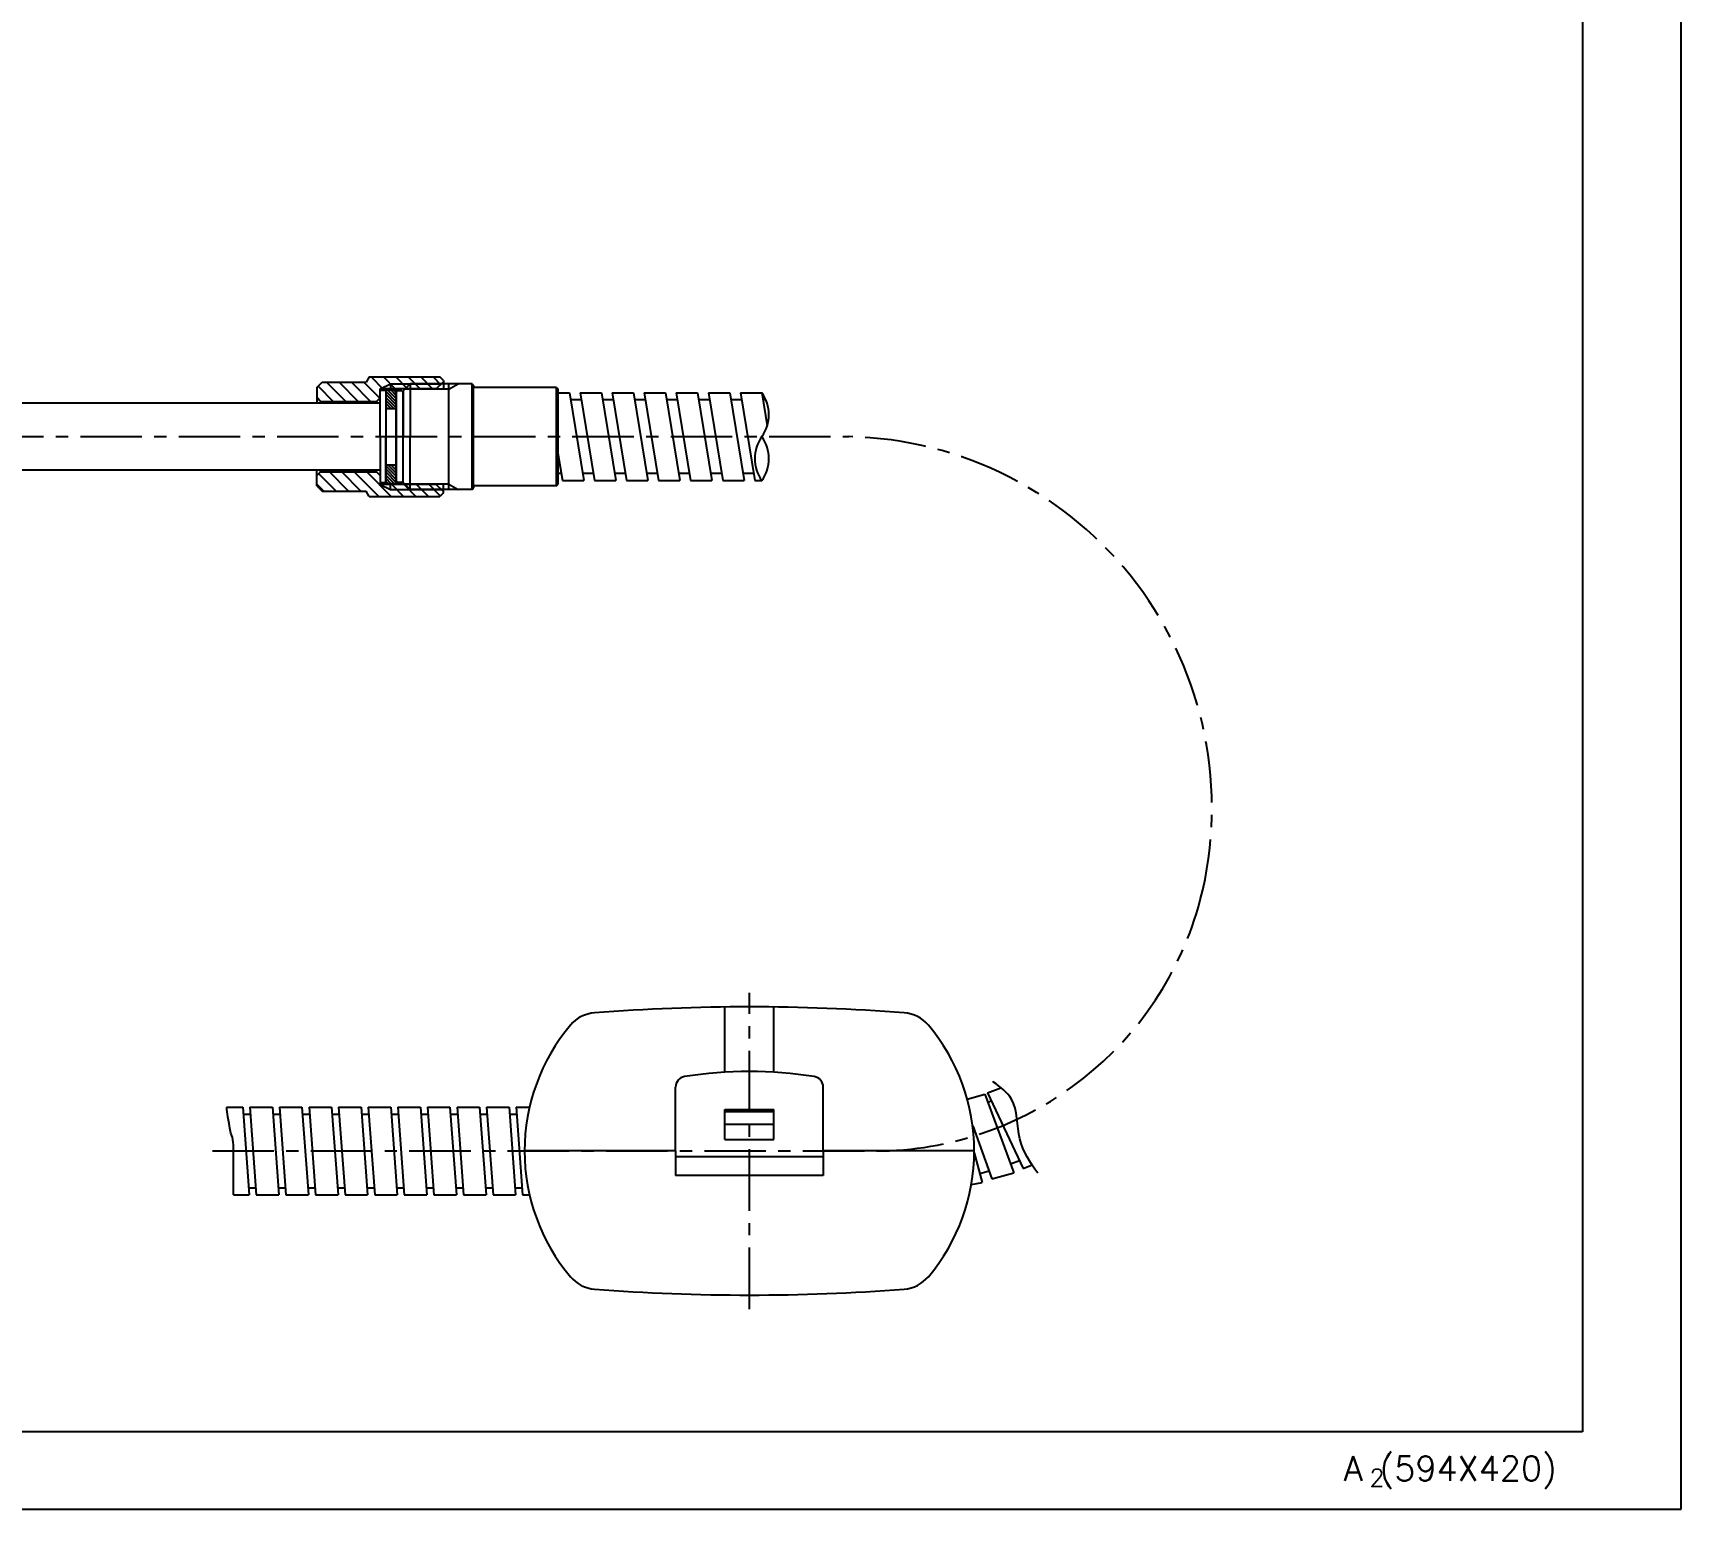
# Model space of a CAD drawing. Extents: x -6385 to -5791, y -5028 to -4608.
# Drawn here: x -6025.7 to -5791.2, y -5028.2 to -4818.2 of the extents above; entities that cross this region are included whole.
import ezdxf

# ---------------------------------------------------------------- set-up
doc = ezdxf.new("R2010")
doc.units = 0
doc.header["$LTSCALE"] = 7
doc.linetypes.add('CENTER', pattern=[2, 1.25, -0.25, 0.25, -0.25])
doc.layers.get('0').update_dxf_attribs({"color": 2, "linetype": 'CONTINUOUS'})
for name, color, linetype in [('CL', 1, 'CENTER'), ('D', 2, 'CONTINUOUS'), ('DWG', 7, 'CONTINUOUS'), ('HT', 3, 'CONTINUOUS')]:
    doc.layers.add(name, color=color, linetype=linetype)
doc.styles.add('GHS', font='ROMANS.shx', dxfattribs={"bigfont": 'GHS.shx'})
pattern_1 = [(135, (-257.0294, -15730.1036), (-0.88388348, -0.88388348), [])]

msp = doc.modelspace()

# ---------------------------------------------------------------- hatches: boundary and pattern name
at = {"layer": 'D'}
h = msp.add_hatch(dxfattribs=at)
h.set_pattern_fill('ANSI31', color=256, scale=2.5, angle=90, style=0)
h.set_pattern_definition([(135, (-5240.36386, -5125.20492), (-0.22097087, -0.22097087), [])])
h.paths.add_polyline_path([(-5973.98771, -4868.96923), (-5975.48771, -4868.96923), (-5975.48771, -4871.61923), (-5973.98771, -4871.61923)])
h.paths.add_polyline_path([(-5975.48771, -4882.26923), (-5973.98771, -4882.26923), (-5973.98771, -4879.61923), (-5975.48771, -4879.61923)])
at = {"layer": 'HT'}
h = msp.add_hatch(dxfattribs=at)
h.set_pattern_fill('ANSI31', color=256, scale=10, angle=90, style=0)
h.set_pattern_definition(pattern_1)
h.paths.add_polyline_path([(-5976.78771, -4870.59423), (-5976.28771, -4870.09423), (-5976.28771, -4868.79468), (-5974.78771, -4868.11923), (-5967.61225, -4868.11923), (-5967.28771, -4867.79468), (-5967.28771, -4867.61923), (-5967.78771, -4867.11923), (-5977.85469, -4867.11923), (-5978.28771, -4867.86923), (-5984.53771, -4867.86923), (-5985.28771, -4868.61923), (-5985.28771, -4870.09423), (-5984.78771, -4870.59423)])
h.paths.add_polyline_path([(-5974.78771, -4868.79468), (-5974.78771, -4868.11923), (-5976.28771, -4868.79468)], flags=17)
h.paths.add_polyline_path([(-5968.28771, -4868.79468), (-5967.61225, -4868.11923), (-5974.78771, -4868.11923), (-5974.78771, -4868.79468)], flags=17)
h = msp.add_hatch(dxfattribs=at)
h.set_pattern_fill('ANSI31', color=256, scale=10, angle=90, style=0)
h.set_pattern_definition(pattern_1)
h.paths.add_polyline_path([(-5976.78771, -4880.64423), (-5976.28771, -4881.14423), (-5976.28771, -4882.44378), (-5974.78771, -4883.11923), (-5967.61225, -4883.11923), (-5967.28771, -4883.44378), (-5967.28771, -4883.61923), (-5967.78771, -4884.11923), (-5977.85469, -4884.11923), (-5978.28771, -4883.36923), (-5984.53771, -4883.36923), (-5985.28771, -4882.61923), (-5985.28771, -4881.14423), (-5984.78771, -4880.64423)])
h.paths.add_polyline_path([(-5974.78771, -4882.44378), (-5974.78771, -4883.11923), (-5976.28771, -4882.44378)], flags=17)
h.paths.add_polyline_path([(-5968.28771, -4882.44378), (-5967.61225, -4883.11923), (-5974.78771, -4883.11923), (-5974.78771, -4882.44378)], flags=17)

# ---------------------------------------------------------------- linework, layer by layer
for p, q in [((-5791.17648, -5028.18495), (-5791.17648, -4608.18495)), ((-6385.17648, -5028.18495), (-5791.17648, -5028.18495))]:
    msp.add_line(p, q)
at = {"color": 4}
for p, q in [((-5805.17648, -4642.18495), (-5805.17648, -5017.18495)), ((-5805.17648, -5017.18495), (-6354.17648, -5017.18495))]:
    msp.add_line(p, q, dxfattribs=at)
for centre, radius, start, end in [((-5926.35462, -4872.49423), 5.38281, 324.5106567, 35.4893433), ((-5917.58455, -4878.74423), 5.38644, 144.5381445, 215.4618555), ((-5926.35907, -4878.74423), 5.38644, 324.5381445, 35.4618555)]:
    msp.add_arc(centre, radius, start, end)
at = {"layer": 'CL'}
for p, q in [((-6074.93476, -4875.61923), (-5909.57083, -4875.61923)), ((-5923.74005, -4999.74276), (-5923.74005, -4954.74276)), ((-6000.13478, -4977.24276), (-5904.80162, -4977.24276))]:
    msp.add_line(p, q, dxfattribs=at)
for centre, radius, start, end in [((-5910.73, -4928.41591), 52.8094, 345.6142582, 88.7422571), ((-5906.00249, -4929.2278), 48.02998, 271.4326828, 345.1512694)]:
    msp.add_arc(centre, radius, start, end, dxfattribs=at)
at = {"layer": 'D'}
for p, q in [((-5976.28771, -4868.79468), (-5974.78771, -4868.11923)), ((-5974.78771, -4868.11923), (-5967.61225, -4868.11923)), ((-5966.48771, -4868.86923), (-5965.18867, -4868.11923)), ((-5966.48771, -4868.86923), (-5972.73771, -4868.86923)), ((-5976.28771, -4882.44378), (-5974.78771, -4883.11923)), ((-5974.78771, -4883.11923), (-5967.61225, -4883.11923)), ((-5966.48771, -4882.36923), (-5972.73771, -4882.36923)), ((-5966.48771, -4882.36923), (-5965.18867, -4883.11923))]:
    msp.add_line(p, q, dxfattribs=at)
msp.add_lwpolyline([(-5997.12554, -4983.49276), (-5997.12554, -4976.31526), (-5997.1793, -4976.03819), (-5997.23306, -4975.59985), (-5997.29096, -4975.32278), (-5997.51013, -4974.71902), (-5997.67554, -4974.0036), (-5997.78306, -4973.34608), (-5997.84096, -4972.84984), (-5997.94848, -4972.40735), (-5998.00224, -4972.02276), (-5998.06013, -4971.69607), (-5998.11389, -4971.36524), (-5998.11389, -4971.08817), (-5998.1373, -4970.99276)], dxfattribs=at)
msp.add_open_spline([(-5882.70959, -4980.41284), (-5883.76659, -4978.87519), (-5885.93946, -4975.71426), (-5885.36798, -4970.13023), (-5888.1023, -4968.12423), (-5889.07668, -4967.37841), (-5889.11917, -4967.34584)], degree=3, knots=[0, 0, 0, 0, 5.503077306, 11.312583341, 14.802939, 14.96255619, 14.96255619, 14.96255619, 14.96255619], dxfattribs=at)
at = {"layer": 'DWG'}
for p, q in [((-5985.28771, -4868.61923), (-5984.53771, -4867.86923)), ((-5984.53771, -4867.86923), (-5978.28771, -4867.86923)), ((-5977.85469, -4867.11923), (-5978.28771, -4867.86923)), ((-5977.85469, -4867.11923), (-5967.78771, -4867.11923)), ((-5974.78771, -4868.11923), (-5974.78771, -4868.96923)), ((-5971.98771, -4868.11923), (-5972.98771, -4869.11923)), ((-5963.18771, -4868.11923), (-5971.98771, -4868.11923)), ((-5971.98771, -4868.11923), (-5971.98771, -4875.61923)), ((-5968.28771, -4868.79468), (-5967.28771, -4867.79468)), ((-5967.28771, -4867.61923), (-5967.78771, -4867.11923)), ((-5967.28771, -4867.61923), (-5967.28771, -4868.86923)), ((-5966.48771, -4883.11923), (-5966.48771, -4868.11923)), ((-5963.18771, -4883.11923), (-5963.18771, -4868.11923)), ((-5963.18771, -4868.11923), (-5962.98771, -4868.31923)), ((-5985.28771, -4868.61923), (-5985.28771, -4870.86923)), ((-5984.78771, -4870.59423), (-5985.28771, -4870.09423)), ((-5984.78771, -4870.59423), (-5976.78771, -4870.59423)), ((-5984.78771, -4870.59423), (-5984.78771, -4870.86923)), ((-5976.78771, -4870.59423), (-5976.28771, -4870.09423)), ((-5976.78771, -4870.59423), (-5976.78771, -4870.86923)), ((-5968.28771, -4868.79468), (-5976.28771, -4868.79468)), ((-5975.48771, -4869.06923), (-5976.28771, -4869.06923)), ((-5975.48771, -4868.96923), (-5975.48771, -4882.26923)), ((-5975.48771, -4868.96923), (-5973.98771, -4868.96923)), ((-5975.48771, -4869.06923), (-5975.48771, -4875.61923)), ((-5973.98771, -4868.96923), (-5973.98771, -4882.26923)), ((-5973.98771, -4875.61923), (-5973.98771, -4869.31923)), ((-5973.18771, -4869.11923), (-5973.78771, -4869.11923)), ((-5972.98771, -4869.11923), (-5972.98771, -4875.61923)), ((-5972.98771, -4875.61923), (-5972.98771, -4869.31923)), ((-5962.98771, -4868.31923), (-5962.98771, -4868.61923)), ((-5962.98771, -4882.61923), (-5962.98771, -4868.61923)), ((-5951.18771, -4868.61923), (-5962.98771, -4868.61923)), ((-5951.18771, -4882.61923), (-5951.18771, -4868.61923)), ((-5951.18771, -4868.61923), (-5950.98771, -4868.81923)), ((-5950.98771, -4868.81923), (-5950.98771, -4882.41923)), ((-5950.98771, -4869.36923), (-5949.3485, -4869.36923)), ((-5949.3485, -4869.36923), (-5947.31066, -4881.86923)), ((-5947.66567, -4870.36923), (-5949.18548, -4870.36923)), ((-5947.8287, -4869.36923), (-5945.79086, -4881.86923)), ((-5947.8287, -4869.36923), (-5944.7891, -4869.36923)), ((-5944.7891, -4869.36923), (-5942.75125, -4881.86923)), ((-5943.10627, -4870.36923), (-5944.62607, -4870.36923)), ((-5943.26929, -4869.36923), (-5941.23145, -4881.86923)), ((-5943.26929, -4869.36923), (-5940.22969, -4869.36923)), ((-5940.22969, -4869.36923), (-5938.19185, -4881.86923)), ((-5938.53673, -4870.36923), (-5940.05654, -4870.36923)), ((-5938.69976, -4869.36923), (-5936.66192, -4881.86923)), ((-5938.69976, -4869.36923), (-5935.66016, -4869.36923)), ((-5935.66016, -4869.36923), (-5933.62231, -4881.86923)), ((-5933.97733, -4870.36923), (-5935.49713, -4870.36923)), ((-5934.14035, -4869.36923), (-5932.10251, -4881.86923)), ((-5934.14035, -4869.36923), (-5931.10075, -4869.36923)), ((-5931.10075, -4869.36923), (-5929.06291, -4881.86923)), ((-5929.4078, -4870.36923), (-5930.9276, -4870.36923)), ((-5929.57082, -4869.36923), (-5927.53298, -4881.86923)), ((-5929.57082, -4869.36923), (-5926.53122, -4869.36923)), ((-5926.53122, -4869.36923), (-5924.49338, -4881.86923)), ((-5924.84839, -4870.36923), (-5926.36819, -4870.36923)), ((-5925.01141, -4869.36923), (-5922.97357, -4881.86923)), ((-5925.01141, -4869.36923), (-5921.97181, -4869.36923)), ((-5921.97181, -4869.36923), (-5921.20621, -4874.06538)), ((-5921.40901, -4870.36923), (-5921.79866, -4870.36923)), ((-5976.28771, -4870.86923), (-6072.81161, -4870.86923)), ((-5975.48771, -4871.61923), (-5973.98771, -4871.61923)), ((-5975.48771, -4882.16923), (-5975.48771, -4875.61923)), ((-5973.98771, -4881.91923), (-5973.98771, -4875.61923)), ((-5972.98771, -4881.91923), (-5972.98771, -4875.61923)), ((-5971.98771, -4883.11923), (-5971.98771, -4875.61923)), ((-5975.48771, -4879.61923), (-5973.98771, -4879.61923)), ((-5950.98771, -4877.95921), (-5950.35027, -4881.86923)), ((-5976.28771, -4880.36923), (-6072.81161, -4880.36923)), ((-5985.28771, -4882.61923), (-5985.28771, -4880.36923)), ((-5984.78771, -4880.64423), (-5985.28771, -4881.14423)), ((-5984.78771, -4880.64423), (-5984.78771, -4880.36923)), ((-5984.78771, -4880.64423), (-5976.78771, -4880.64423)), ((-5976.78771, -4880.64423), (-5976.78771, -4880.36923)), ((-5976.78771, -4880.64423), (-5976.28771, -4881.14423)), ((-5975.48771, -4882.16923), (-5976.28771, -4882.16923)), ((-5975.48771, -4882.26923), (-5973.98771, -4882.26923)), ((-5974.78771, -4883.11923), (-5974.78771, -4882.26923)), ((-5973.18771, -4882.11923), (-5973.78771, -4882.11923)), ((-5972.98771, -4882.11923), (-5972.98771, -4880.86923)), ((-5971.98771, -4883.11923), (-5972.98771, -4882.11923)), ((-5950.51329, -4880.86923), (-5950.98771, -4880.86923)), ((-5950.35027, -4881.86923), (-5947.31066, -4881.86923)), ((-5945.95389, -4880.86923), (-5947.47369, -4880.86923)), ((-5945.79086, -4881.86923), (-5942.75125, -4881.86923)), ((-5941.39448, -4880.86923), (-5942.91428, -4880.86923)), ((-5941.23145, -4881.86923), (-5938.19185, -4881.86923)), ((-5936.87436, -4880.86923), (-5938.35487, -4880.86923)), ((-5936.82495, -4880.86923), (-5938.34475, -4880.86923)), ((-5936.66192, -4881.86923), (-5933.62231, -4881.86923)), ((-5932.26554, -4880.86923), (-5933.78534, -4880.86923)), ((-5932.10251, -4881.86923), (-5929.06291, -4881.86923)), ((-5927.74542, -4880.86923), (-5929.22593, -4880.86923)), ((-5927.69601, -4880.86923), (-5929.21581, -4880.86923)), ((-5927.53298, -4881.86923), (-5924.49338, -4881.86923)), ((-5923.1366, -4880.86923), (-5924.6564, -4880.86923)), ((-5922.97357, -4881.86923), (-5921.97181, -4881.86923)), ((-5985.28771, -4882.61923), (-5984.53771, -4883.36923)), ((-5984.53771, -4883.36923), (-5978.28771, -4883.36923)), ((-5977.85469, -4884.11923), (-5978.28771, -4883.36923)), ((-5977.85469, -4884.11923), (-5967.78771, -4884.11923)), ((-5968.28771, -4882.44378), (-5976.28771, -4882.44378)), ((-5963.18771, -4883.11923), (-5971.98771, -4883.11923)), ((-5968.28771, -4882.44378), (-5967.28771, -4883.44378)), ((-5967.28771, -4883.61923), (-5967.78771, -4884.11923)), ((-5967.28771, -4883.61923), (-5967.28771, -4882.36923)), ((-5963.18771, -4883.11923), (-5962.98771, -4882.91923)), ((-5962.98771, -4882.61923), (-5962.98771, -4882.91923)), ((-5951.18771, -4882.61923), (-5962.98771, -4882.61923)), ((-5951.18771, -4882.61923), (-5950.98771, -4882.41923)), ((-5927.24005, -4966.04658), (-5927.24005, -4956.76399)), ((-5920.24005, -4966.04611), (-5920.24005, -4956.76399)), ((-5934.24005, -4977.24276), (-5934.24005, -4968.14984)), ((-5913.24005, -4977.24276), (-5913.24005, -4968.1486)), ((-5889.86271, -4968.97441), (-5887.96836, -4968.24054)), ((-5889.86271, -4968.97441), (-5884.76363, -4979.72444)), ((-5995.82282, -4970.99276), (-5994.90488, -4983.49276)), ((-5994.82013, -4970.99276), (-5993.90219, -4983.49276)), ((-5991.61151, -4970.99276), (-5990.69357, -4983.49276)), ((-5990.60882, -4970.99276), (-5989.69088, -4983.49276)), ((-5987.4002, -4970.99276), (-5986.48226, -4983.49276)), ((-5986.39751, -4970.99276), (-5985.47957, -4983.49276)), ((-5983.18889, -4970.99276), (-5982.27095, -4983.49276)), ((-5982.1862, -4970.99276), (-5981.26826, -4983.49276)), ((-5978.97758, -4970.99276), (-5978.05964, -4983.49276)), ((-5977.97489, -4970.99276), (-5977.05695, -4983.49276)), ((-5974.76627, -4970.99276), (-5973.84833, -4983.49276)), ((-5973.76358, -4970.99276), (-5972.84564, -4983.49276)), ((-5970.55496, -4970.99276), (-5969.63702, -4983.49276)), ((-5969.55227, -4970.99276), (-5968.63433, -4983.49276)), ((-5966.34366, -4970.99276), (-5965.42571, -4983.49276)), ((-5965.34096, -4970.99276), (-5964.42302, -4983.49276)), ((-5962.13235, -4970.99276), (-5961.2144, -4983.49276)), ((-5961.12965, -4970.99276), (-5960.21171, -4983.49276)), ((-5957.92104, -4970.99276), (-5957.00309, -4983.49276)), ((-5956.91834, -4970.99276), (-5956.0004, -4983.49276)), ((-5927.24005, -4971.32741), (-5920.24005, -4971.32741)), ((-5927.24005, -4975.63056), (-5927.24005, -4971.32741)), ((-5920.24005, -4975.63056), (-5920.24005, -4971.32741)), ((-5892.74087, -4969.85524), (-5890.22457, -4969.13929)), ((-5890.22457, -4969.13929), (-5886.13318, -4980.33021)), ((-5889.80318, -4970.29188), (-5889.32556, -4970.10684)), ((-5995.74939, -4971.99276), (-5994.74669, -4971.99276)), ((-5991.53808, -4971.99276), (-5990.53538, -4971.99276)), ((-5987.32677, -4971.99276), (-5986.32407, -4971.99276)), ((-5983.11546, -4971.99276), (-5982.11277, -4971.99276)), ((-5978.90415, -4971.99276), (-5977.90146, -4971.99276)), ((-5974.69284, -4971.99276), (-5973.69015, -4971.99276)), ((-5970.48153, -4971.99276), (-5969.47884, -4971.99276)), ((-5966.27022, -4971.99276), (-5965.26753, -4971.99276)), ((-5962.05891, -4971.99276), (-5961.05622, -4971.99276)), ((-5957.8476, -4971.99276), (-5956.84491, -4971.99276)), ((-5927.24005, -4971.63056), (-5920.24005, -4971.63056)), ((-5927.24005, -4973.4489), (-5920.24005, -4973.4489)), ((-5891.96844, -4973.68877), (-5889.21932, -4981.20827)), ((-5927.24005, -4975.63056), (-5920.24005, -4975.63056)), ((-5934.24005, -4977.24276), (-5955.74005, -4977.24276)), ((-5934.24005, -4977.24276), (-5955.74005, -4977.24276)), ((-5934.24005, -4977.24276), (-5934.24005, -4980.74276)), ((-5913.24005, -4978.06276), (-5934.24005, -4978.06276)), ((-5913.24005, -4977.24276), (-5913.24005, -4980.74276)), ((-5891.74005, -4977.24276), (-5913.24005, -4977.24276)), ((-5891.74005, -4977.24276), (-5913.24005, -4977.24276)), ((-5891.74134, -4977.51041), (-5890.62383, -4981.74352)), ((-5913.24005, -4980.74276), (-5934.24005, -4980.74276)), ((-5890.96085, -4980.46689), (-5889.62892, -4980.08792)), ((-5889.21935, -4981.20827), (-5886.13319, -4980.33019)), ((-5886.58655, -4979.09013), (-5885.30075, -4978.592)), ((-5884.76363, -4979.72444), (-5883.50493, -4979.23682)), ((-5994.97832, -4982.49276), (-5993.97562, -4982.49276)), ((-5990.76701, -4982.49276), (-5989.76431, -4982.49276)), ((-5986.5557, -4982.49276), (-5985.553, -4982.49276)), ((-5982.34439, -4982.49276), (-5981.34169, -4982.49276)), ((-5978.13308, -4982.49276), (-5977.13038, -4982.49276)), ((-5973.92177, -4982.49276), (-5972.91907, -4982.49276)), ((-5969.71046, -4982.49276), (-5968.70776, -4982.49276)), ((-5965.49915, -4982.49276), (-5964.49646, -4982.49276)), ((-5961.28784, -4982.49276), (-5960.28515, -4982.49276)), ((-5957.07653, -4982.49276), (-5956.07384, -4982.49276)), ((-5892.15584, -4982.0299), (-5890.62383, -4981.74352))]:
    msp.add_line(p, q, dxfattribs=at)
at = {"layer": 'DWG', "color": 7, "linetype": 'Continuous'}
for q in [(-5976.28771, -4868.79468), (-5976.28771, -4882.44378)]:
    msp.add_line((-5976.28771, -4875.61923), q, dxfattribs=at)
at = {"layer": 'DWG', "linetype": 'ByBlock'}
for p, q in [((-5998.1373, -4970.99276), (-5995.82282, -4970.99276)), ((-5994.82013, -4970.99276), (-5991.61151, -4970.99276)), ((-5990.60882, -4970.99276), (-5987.4002, -4970.99276)), ((-5986.39751, -4970.99276), (-5983.18889, -4970.99276)), ((-5982.1862, -4970.99276), (-5978.97758, -4970.99276)), ((-5977.97489, -4970.99276), (-5974.76627, -4970.99276)), ((-5973.76358, -4970.99276), (-5970.55496, -4970.99276)), ((-5969.55227, -4970.99276), (-5966.34366, -4970.99276)), ((-5965.34096, -4970.99276), (-5962.13235, -4970.99276)), ((-5961.12965, -4970.99276), (-5957.92104, -4970.99276)), ((-5956.91834, -4970.99276), (-5955.02747, -4970.99276)), ((-5997.12554, -4983.49276), (-5994.90488, -4983.49276)), ((-5993.90219, -4983.49276), (-5990.69357, -4983.49276)), ((-5989.69088, -4983.49276), (-5986.48226, -4983.49276)), ((-5985.47957, -4983.49276), (-5982.27095, -4983.49276)), ((-5981.26826, -4983.49276), (-5978.05964, -4983.49276)), ((-5977.05695, -4983.49276), (-5973.84833, -4983.49276)), ((-5972.84564, -4983.49276), (-5969.63702, -4983.49276)), ((-5968.63433, -4983.49276), (-5965.42571, -4983.49276)), ((-5964.42302, -4983.49276), (-5961.2144, -4983.49276)), ((-5960.21171, -4983.49276), (-5957.00309, -4983.49276)), ((-5956.0004, -4983.49276), (-5955.02747, -4983.49276))]:
    msp.add_line(p, q, dxfattribs=at)
at = {"layer": 'DWG'}
for centre, radius, start, end in [((-5973.78771, -4869.31923), 0.2, 90, 180), ((-5973.18771, -4869.31923), 0.2, 0, 90), ((-5973.78771, -4881.91923), 0.2, 180, 270), ((-5973.18771, -4881.91923), 0.2, 270, 0), ((-5923.74005, -5245.24276), 288.5, 85.6221136, 94.3778864), ((-5927.97442, -4977.24276), 27.76562, 139.8705405, 180), ((-5945.38079, -4962.56993), 5, 94.3778864, 139.8705405), ((-5902.0993, -4962.56993), 5, 40.1294595, 85.6221136), ((-5919.50567, -4977.24276), 27.76562, 0, 40.1294595), ((-5932.74005, -4968.14984), 1.5, 98.9804632, 180), ((-5923.73611, -5025.1242), 59.18144, 81.0274567, 98.9804632), ((-5914.74005, -4968.1486), 1.5, 0, 81.0274567), ((-5927.97442, -4977.24276), 27.76562, 180, 220.1294595), ((-5919.50567, -4977.24276), 27.76562, 319.8705405, 0), ((-5945.38079, -4991.91559), 5, 220.1294595, 265.6221136), ((-5923.74005, -4709.24276), 288.5, 265.6221136, 274.3778864), ((-5902.0993, -4991.91559), 5, 274.3778864, 319.8705405)]:
    msp.add_arc(centre, radius, start, end, dxfattribs=at)

# ---------------------------------------------------------------- texts
at = {"color": 7, "style": 'GHS'}
for s, height, p in [('A (594X420)', 3.5, (-5839.16264, -5024.15805)), ('2', 2.5, (-5835.50895, -5024.99002))]:
    msp.add_text(s, height=height, dxfattribs=at).set_placement(p)

doc.saveas('drawing.dxf')
